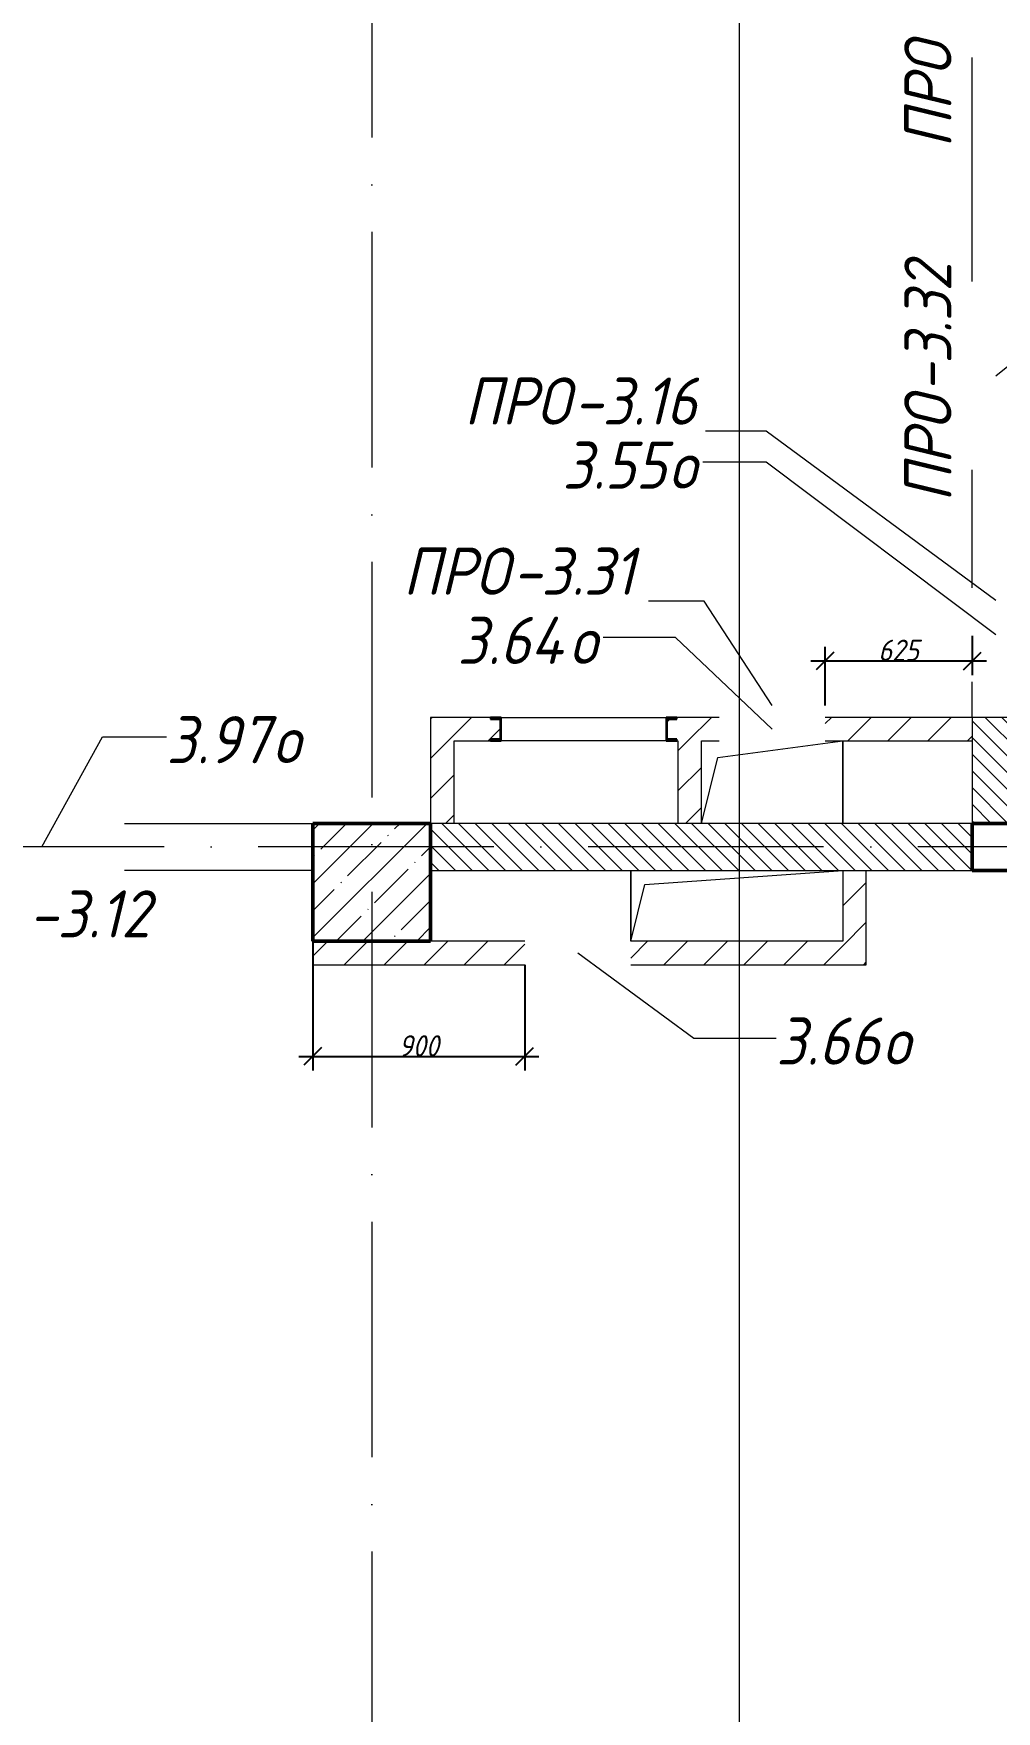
# Model space of a CAD drawing. Header units: millimetres. Extents: x -537608 to 253996, y -217170 to 186033.
# Drawn here: x -159171 to -155082, y 153952 to 161073 of the extents above; entities that cross this region are included whole.
import ezdxf

# ---------------------------------------------------------------- set-up
doc = ezdxf.new("R2010")
doc.units = ezdxf.units.MM
doc.linetypes.add('50_200_ШТРИХ_1Т_ш5_п1_п1_', pattern=[1400, 1000, -200, 0, -200])
for name, color, linetype, lineweight in [('A-____-____-DIMS', 7, 'Continuous', 9), ('A-FLOR-____-OTLN', 7, 'Continuous', 9), ('A-GENM-____-IDEN', 7, 'Continuous', 9), ('A-GENM-____-MCUT', 7, 'Continuous', 25), ('A-GENM-____-OTLN', 7, 'Continuous', 9), ('A-GENM-____-OTLN-1', 7, 'Continuous', 25), ('A-GLAZ-____-IDEN', 7, 'Continuous', 9), ('A-WALL-____-MCUT', 7, 'Continuous', 13), ('A-WALL-____-PATT-1', 7, 'Continuous', 9), ('A-WALL-FNSH-MCUT-1', 7, 'Continuous', 9), ('I-WALL-____-OTLN', 7, 'Continuous', 9), ('S-COLS-____-MCUT', 7, 'Continuous', 50), ('S-COLS-____-OTLN', 7, 'Continuous', 9), ('S-GRID-____-OTLN-1', 7, '50_200_ШТРИХ_1Т_ш5_п1_п1_', 9)]:
    doc.layers.add(name, color=color, linetype=linetype, lineweight=lineweight)
doc.layers.add('G-____-____-SYMB-1', color=9, linetype='Continuous', lineweight=9, true_color=0x808080)
doc.styles.add('ISOCPEUR_I_11', font='isocpeui.ttf', dxfattribs={"width": 0.9, "height": 200})
doc.styles.add('ISOCPEUR_I_7', font='isocpeui.ttf', dxfattribs={"width": 0.9, "height": 90})
doc.dimstyles.new('ISO-1_8_0_9К_СРЕДНИЙ_Кладочные_1', dxfattribs={"dimscale": 304.8, "dimtxt": 89.638306, "dimasz": 0.246063, "dimexe": 0.19685, "dimexo": 0, "dimgap": 0, "dimtad": 1, "dimdec": 3, "dimrnd": 0.001, "dimdsep": 46, "dimtxsty": 'ISOCPEUR_I_7', "dimblk1": 'OBLIQUE', "dimblk2": 'OBLIQUE', "dimsah": 1, "dimcen": 0.09, "dimdle": 0.19685, "dimazin": 0, "dimtfac": 1, "dimtdec": 4, "dimtix": 1, "dimtmove": 0, "dimatfit": 3, "dimfxl": 1, "dimtvp": 1, "dimtolj": 1, "dimtzin": 0, "dimarcsym": 2})
pattern_1 = [(135, (-178684.97, 94540.114), (-35.35534, -35.35534), [])]
pattern_2 = [(45, (-178684.97, 94540.11), (-84.85281, 84.85281), [])]

# ---------------------------------------------------------------- blocks, each defined once
blk = doc.blocks.new('BSC_Колонна _Прямоугольная - 500х500-V51-АР1_План отверстий 3 этажа в осях 1-64_Ю-ЯЯ')
at = {"layer": 'S-COLS-____-OTLN'}
h = blk.add_hatch(dxfattribs=at)
h.set_pattern_fill('FP_59', color=256, style=0, pattern_type=2)
h.set_pattern_definition([(45, (-20950, -62931.04), (-114.04925, 114.04925), []), (45, (-20835.95, -62931.04), (-114.04925, 114.04925), [201.613, -40.323, 3.353, -36.97])])
h.paths.add_polyline_path([(-250, -250), (250, -250), (250, 250), (-250, 250)], flags=0)
at = {"layer": 'S-COLS-____-MCUT'}
for p, q in [((250, 250), (-250, 250)), ((-250, 250), (-250, -250)), ((250, -250), (250, 250)), ((-250, -250), (250, -250))]:
    blk.add_line(p, q, dxfattribs=at)
blk = doc.blocks.new('AR_Отверстие прямоугольное _в плите_ - AR_Отверстие прямоугольное _в плите_-30552527-АР1_План отверстий 3 этажа в осях 1-64_Ю-ЯЯ')
at = {"layer": 'A-GENM-____-OTLN'}
for p, q in [((-230, 105), (300, 175)), ((300, -175), (300, 175)), ((-300, -175), (-230, 105))]:
    blk.add_line(p, q, dxfattribs=at)
blk = doc.blocks.new('AR_Отверстие прямоугольное _в плите_ - AR_Отверстие прямоугольное _в плите_-30552666-АР1_План отверстий 3 этажа в осях 1-64_Ю-ЯЯ')
at = {"layer": 'A-GENM-____-OTLN'}
for p, q in [((-450, 150), (-450, -150)), ((-390, 90), (450, 150)), ((-450, -150), (-390, 90))]:
    blk.add_line(p, q, dxfattribs=at)
blk = doc.blocks.new('154_Стойка_СКБ_Швеллер - СМ-2180_100-28318692-АР1_План отверстий 3 этажа в осях 1-64_Ю-ЯЯ')
at = {"layer": 'A-GENM-____-MCUT'}
for p, q in [((171, 50), (125, 50)), ((125, 50), (125, -50)), ((129.5, 42.4), (171, 42.4)), ((129.5, -42.4), (129.5, 42.4)), ((171, 42.4), (171, 50)), ((125, -50), (171, -50)), ((171, -42.4), (129.5, -42.4)), ((171, -50), (171, -42.4))]:
    blk.add_line(p, q, dxfattribs=at)
blk = doc.blocks.new('BSC_Колонна _Прямоугольная1 - 200х200 _металл_-35216022-АР1_План отверстий 3 этажа в осях 1-64_Ю-ЯЯ')
at = {"layer": 'S-COLS-____-MCUT'}
for p, q in [((100, 100), (-100, 100)), ((-100, 100), (-100, -100)), ((100, -100), (100, 100)), ((-100, -100), (100, -100))]:
    blk.add_line(p, q, dxfattribs=at)
blk = doc.blocks.new('_Oblique')
at = {"color": 0, "linetype": 'ByBlock', "lineweight": -2}
blk.add_line((-0.5, -0.5), (0.5, 0.5), dxfattribs=at)
blk = doc.blocks.new('*D1070')
at = {"layer": 'A-____-____-DIMS', "color": 0, "lineweight": -2, "transparency": 16777216}
for p, q in [((-157985, 157221.2), (-157985, 156671.9)), ((-157085, 157121.2), (-157085, 156671.9)), ((-158045, 156731.9), (-157025, 156731.9))]:
    blk.add_line(p, q, dxfattribs=at)
at = {"layer": 'Defpoints', "color": 0, "transparency": 16777216}
for p in [(-157985, 157221.2), (-157085, 157121.2), (-157085, 156731.9)]:
    blk.add_point(p, dxfattribs=at)
at = {"layer": 'A-____-____-DIMS', "color": 0, "lineweight": -2, "transparency": 16777216, "xscale": 75, "yscale": 75, "zscale": 75, "rotation": 180}
blk.add_blockref('_Oblique', (-157985, 156731.9), dxfattribs=at)
at = {"layer": 'A-____-____-DIMS', "color": 0, "lineweight": -2, "transparency": 16777216, "xscale": 75, "yscale": 75, "zscale": 75}
blk.add_blockref('_Oblique', (-157085, 156731.9), dxfattribs=at)
at = {"layer": 'A-____-____-DIMS', "color": 0, "transparency": 16777216, "insert": (-157535, 156776.9), "char_height": 90, "width": 409.578, "attachment_point": 5, "style": 'ISOCPEUR_I_7'}
blk.add_mtext('\\A1;900', dxfattribs=at)
blk = doc.blocks.new('*D1071')
at = {"layer": 'A-____-____-DIMS', "color": 0, "lineweight": -2, "transparency": 16777216}
for p, q in [((-155185, 158516.9), (-155185, 158350.8)), ((-155810, 158221.2), (-155810, 158470.8)), ((-155870, 158410.8), (-155125, 158410.8))]:
    blk.add_line(p, q, dxfattribs=at)
at = {"layer": 'Defpoints', "color": 0, "transparency": 16777216}
for p in [(-155185, 158516.9), (-155185, 158410.8), (-155810, 158221.2)]:
    blk.add_point(p, dxfattribs=at)
at = {"layer": 'A-____-____-DIMS', "color": 0, "lineweight": -2, "transparency": 16777216, "xscale": 75, "yscale": 75, "zscale": 75, "rotation": 180}
blk.add_blockref('_Oblique', (-155810, 158410.8), dxfattribs=at)
at = {"layer": 'A-____-____-DIMS', "color": 0, "lineweight": -2, "transparency": 16777216, "xscale": 75, "yscale": 75, "zscale": 75}
blk.add_blockref('_Oblique', (-155185, 158410.8), dxfattribs=at)
at = {"layer": 'A-____-____-DIMS', "color": 0, "transparency": 16777216, "insert": (-155497.5, 158455.8), "char_height": 90, "width": 409.578, "attachment_point": 5, "style": 'ISOCPEUR_I_7'}
blk.add_mtext('\\A1;625', dxfattribs=at)

msp = doc.modelspace()

# ---------------------------------------------------------------- hatches: boundary and pattern name
at = {"layer": 'A-WALL-____-PATT-1'}
h = msp.add_hatch(dxfattribs=at)
h.set_pattern_fill('FP_7', color=256, style=0, pattern_type=2)
h.set_pattern_definition(pattern_2)
h.paths.add_polyline_path([(-157484.9702, 158071.1558), (-157230.9702, 158071.1558), (-157230.9702, 158078.7558), (-157189.4702, 158078.7558), (-157189.4702, 158163.5558), (-157230.9702, 158163.5558), (-157230.9702, 158171.1558), (-157484.9702, 158171.1558)], flags=0)
h.paths.add_polyline_path([(-155184.9702, 158071.1558), (-155184.9702, 158171.1558), (-155809.9702, 158171.1558), (-155809.9702, 158071.1558), (-155721.9604, 158071.1558)], flags=0)
h.paths.add_polyline_path([(-156438.9702, 158071.1558), (-156259.9702, 158071.1558), (-156259.9702, 158171.1558), (-156438.9702, 158171.1558), (-156438.9702, 158163.5558), (-156480.4702, 158163.5558), (-156480.4702, 158078.7558), (-156438.9702, 158078.7558)], flags=0)
h = msp.add_hatch(dxfattribs=at)
h.set_pattern_fill('FP_9', color=256, style=0, pattern_type=2)
h.set_pattern_definition(pattern_1)
h.paths.add_polyline_path([(-154984.9702, 157721.1558), (-154984.9702, 158171.1558), (-155184.9702, 158171.1558), (-155184.9702, 157721.1558)], flags=0)
h = msp.add_hatch(dxfattribs=at)
h.set_pattern_fill('FP_7', color=256, style=0, pattern_type=2)
h.set_pattern_definition(pattern_2)
h.paths.add_polyline_path([(-157384.9702, 157721.1558), (-157384.9702, 158071.1558), (-157484.9702, 158071.1558), (-157484.9702, 157721.1558)], flags=0)
h = msp.add_hatch(dxfattribs=at)
h.set_pattern_fill('FP_7', color=256, style=0, pattern_type=2)
h.set_pattern_definition(pattern_2)
h.paths.add_polyline_path([(-156334.9702, 157721.1558), (-156334.9702, 158071.1558), (-156434.9702, 158071.1558), (-156434.9702, 157721.1558)], flags=0)
h = msp.add_hatch(dxfattribs=at)
h.set_pattern_fill('FP_9', color=256, style=0, pattern_type=2)
h.set_pattern_definition(pattern_1)
h.paths.add_polyline_path([(-152078.9702, 157521.1558), (-151984.9702, 157521.1558), (-151984.9702, 157721.1558), (-152078.9702, 157721.1558), (-152078.9702, 157652.1558), (-152084.9702, 157652.1558), (-152084.9702, 157590.1558), (-152078.9702, 157590.1558)], flags=0)
h.paths.add_polyline_path([(-155184.9702, 157521.1558), (-155184.9702, 157721.1558), (-157484.9702, 157721.1558), (-157484.9702, 157521.1558), (-155634.9702, 157521.1558)], flags=0)
h.paths.add_polyline_path([(-154984.9702, 157521.1558), (-153740.9702, 157521.1558), (-153740.9702, 157590.1558), (-153734.9702, 157590.1558), (-153734.9702, 157652.1558), (-153740.9702, 157652.1558), (-153740.9702, 157721.1558), (-154984.9702, 157721.1558), (-154984.9702, 157652.1903)], flags=0)
h.paths.add_polyline_path([(-152790.9702, 157521.1558), (-152790.9702, 157590.1558), (-152784.9702, 157590.1558), (-152784.9702, 157652.1558), (-152790.9702, 157652.1558), (-152790.9702, 157721.1558), (-153028.9702, 157721.1558), (-153028.9702, 157652.1558), (-153034.9702, 157652.1558), (-153034.9702, 157590.1558), (-153028.9702, 157590.1558), (-153028.9702, 157521.1558), (-152834.9702, 157521.1558)], flags=0)
h = msp.add_hatch(dxfattribs=at)
h.set_pattern_fill('FP_7', color=256, style=0, pattern_type=2)
h.set_pattern_definition(pattern_2)
h.paths.add_polyline_path([(-155721.9604, 157121.1558), (-155634.9702, 157121.1558), (-155634.9702, 157521.1558), (-155734.9702, 157521.1558), (-155734.9702, 157121.1558)], flags=0)
h = msp.add_hatch(dxfattribs=at)
h.set_pattern_fill('FP_7', color=256, style=0, pattern_type=2)
h.set_pattern_definition(pattern_2)
h.paths.add_polyline_path([(-155734.9702, 157121.1558), (-155734.9702, 157221.1558), (-156634.9702, 157221.1558), (-156634.9702, 157121.1558), (-156605.6925, 157121.1558)], flags=0)
h.paths.add_polyline_path([(-157084.9702, 157121.1558), (-157084.9702, 157221.1558), (-157984.9702, 157221.1558), (-157984.9702, 157121.1558), (-157484.9702, 157121.1558)], flags=0)

# ---------------------------------------------------------------- linework, layer by layer
at = {"layer": 'A-FLOR-____-OTLN'}
for p, q in [((-155734.9702, 158071.1558), (-155734.9702, 157721.1558)), ((-156634.9702, 157221.1558), (-156634.9702, 157521.1558))]:
    msp.add_line(p, q, dxfattribs=at)
at = {"layer": 'A-GENM-____-IDEN'}
for p, q in [((-156059.4297, 159386.1885), (-156317.9319, 159386.1885)), ((-155084.9702, 158666.4555), (-156059.4297, 159386.1885)), ((-156323.2276, 158664.2012), (-156559.9702, 158664.2012)), ((-156034.9702, 158221.1558), (-156323.2276, 158664.2012))]:
    msp.add_line(p, q, dxfattribs=at)
at = {"layer": 'A-GLAZ-____-IDEN'}
for p, q in [((-155084.9702, 159621.1558), (-154610.0475, 160002.5588)), ((-156059.4297, 159253.8315), (-156329.6278, 159253.8315)), ((-155084.9702, 158521.1558), (-156059.4297, 159253.8315)), ((-156444.5767, 158509.9745), (-156751.9693, 158509.9745)), ((-156034.9702, 158121.1558), (-156444.5767, 158509.9745)), ((-159134.9702, 157621.1558), (-158877.4353, 158088.7234)), ((-158877.4353, 158088.7234), (-158606.4336, 158088.7234)), ((-156859.9702, 157171.1558), (-156367.2633, 156809.8057)), ((-156367.2633, 156809.8057), (-156017.349, 156809.8057))]:
    msp.add_line(p, q, dxfattribs=at)
at = {"layer": 'A-WALL-____-MCUT'}
for p, q in [((-154984.9702, 158171.1558), (-155184.9702, 158171.1558)), ((-155184.9702, 158171.1558), (-155184.9702, 157721.1558)), ((-155184.9702, 157721.1558), (-157484.9702, 157721.1558)), ((-157484.9702, 157521.1558), (-155184.9702, 157521.1558))]:
    msp.add_line(p, q, dxfattribs=at)
at = {"layer": 'A-WALL-FNSH-MCUT-1'}
for p, q in [((-157230.9702, 158171.1558), (-157484.9702, 158171.1558)), ((-157484.9702, 158171.1558), (-157484.9702, 157721.1558)), ((-156259.9702, 158171.1558), (-156438.9702, 158171.1558)), ((-155184.9702, 158171.1558), (-155809.9702, 158171.1558)), ((-155184.9702, 158171.1558), (-155184.9702, 158171.1558)), ((-157384.9702, 158071.1558), (-157230.9702, 158071.1558)), ((-157384.9702, 157721.1558), (-157384.9702, 158071.1558)), ((-156438.9702, 158071.1558), (-156434.9702, 158071.1558)), ((-156434.9702, 158071.1558), (-156434.9702, 157721.1558)), ((-156334.9702, 157721.1558), (-156334.9702, 158071.1558)), ((-156334.9702, 158071.1558), (-156259.9702, 158071.1558)), ((-155809.9702, 158071.1558), (-155184.9702, 158071.1558)), ((-155734.9702, 157521.1558), (-155734.9702, 157221.1558)), ((-155634.9702, 157121.1558), (-155634.9702, 157521.1558)), ((-157984.9702, 157221.1558), (-157984.9702, 157121.1558)), ((-157084.9702, 157221.1558), (-157484.9702, 157221.1558)), ((-155734.9702, 157221.1558), (-156634.9702, 157221.1558)), ((-157984.9702, 157121.1558), (-157084.9702, 157121.1558)), ((-156634.9702, 157121.1558), (-155634.9702, 157121.1558))]:
    msp.add_line(p, q, dxfattribs=at)
at = {"layer": 'G-____-____-SYMB-1'}
msp.add_line((-156174.9702, 181078.2982), (-156174.9702, 149461.6391), dxfattribs=at)
at = {"layer": 'I-WALL-____-OTLN'}
for p, q in [((-155184.9702, 160021.1558), (-155184.9702, 160971.1558)), ((-155184.9702, 158721.1558), (-155184.9702, 159221.1558)), ((-155184.9702, 158171.1558), (-155184.9702, 158321.1558)), ((-157184.9702, 158171.1558), (-156484.9702, 158171.1558)), ((-156484.9702, 158071.1558), (-157184.9702, 158071.1558)), ((-158784.9702, 157721.1558), (-157984.9702, 157721.1558)), ((-157984.9702, 157521.1558), (-158784.9702, 157521.1558))]:
    msp.add_line(p, q, dxfattribs=at)
at = {"layer": 'S-GRID-____-OTLN-1'}
for p, q in [((-157734.9702, 185432.9652), (-157734.9702, 147431.7016)), ((-74610.5636, 157621.1558), (-183353.7404, 157621.1558))]:
    msp.add_line(p, q, dxfattribs=at)

# ---------------------------------------------------------------- block references
at = {"layer": 'A-GENM-____-OTLN'}
for name, p in [('AR_Отверстие прямоугольное _в плите_ - AR_Отверстие прямоугольное _в плите_-30552527-АР1_План отверстий 3 этажа в осях 1-64_Ю-ЯЯ', (-156034.9702, 157896.1558)), ('AR_Отверстие прямоугольное _в плите_ - AR_Отверстие прямоугольное _в плите_-30552666-АР1_План отверстий 3 этажа в осях 1-64_Ю-ЯЯ', (-156184.9702, 157371.1558))]:
    msp.add_blockref(name, p, dxfattribs=at)
at = {"layer": 'A-GENM-____-OTLN-1', "rotation": 180}
msp.add_blockref('154_Стойка_СКБ_Швеллер - СМ-2180_100-28318692-АР1_План отверстий 3 этажа в осях 1-64_Ю-ЯЯ', (-157059.9702, 158121.1558), dxfattribs=at)
at = {"layer": 'A-GENM-____-OTLN-1'}
msp.add_blockref('154_Стойка_СКБ_Швеллер - СМ-2180_100-28318692-АР1_План отверстий 3 этажа в осях 1-64_Ю-ЯЯ', (-156609.9702, 158121.1558), dxfattribs=at)
at = {"layer": 'S-COLS-____-OTLN'}
msp.add_blockref('BSC_Колонна _Прямоугольная - 500х500-V51-АР1_План отверстий 3 этажа в осях 1-64_Ю-ЯЯ', (-157734.9702, 157471.1558), dxfattribs=at)
at = {"layer": 'S-COLS-____-OTLN', "rotation": 270.0000000000001}
msp.add_blockref('BSC_Колонна _Прямоугольная1 - 200х200 _металл_-35216022-АР1_План отверстий 3 этажа в осях 1-64_Ю-ЯЯ', (-155084.9702, 157621.1558), dxfattribs=at)

# ---------------------------------------------------------------- texts
at = {"layer": 'A-GENM-____-IDEN', "char_height": 200, "attachment_point": 1, "rotation": 90, "style": 'ISOCPEUR_I_11'}
for s, insert, width in [('ПРО', (-155473.1967, 160588.0121), 562.784625), ('-3.32', (-155473.1967, 159549.3929), 707.088375), ('ПРО', (-155473.1967, 159085.0491), 562.784625)]:
    msp.add_mtext(s, dxfattribs=dict(at, insert=insert, width=width))
at = {"layer": 'A-GENM-____-IDEN', "char_height": 200, "attachment_point": 1, "style": 'ISOCPEUR_I_11'}
for s, insert, width in [('ПРО', (-157341.7845, 159613.3047), 562.784625), ('-3.16', (-156877.4408, 159613.3047), 663.79725), ('ПРО', (-157601.6807, 158891.3174), 562.784625), ('-3.31', (-157137.337, 158891.3174), 663.79725), ('-3.12', (-159191.4817, 157436.9881), 663.79725)]:
    msp.add_mtext(s, dxfattribs=dict(at, insert=insert, width=width))
at = {"layer": 'A-GLAZ-____-IDEN', "char_height": 200, "attachment_point": 1, "style": 'ISOCPEUR_I_11'}
for s, insert, width in [('3.55', (-156925.0824, 159341.4461), 548.35425), ('\\fISOCPEUR|b0|i1|c204|p34|;\\W.9;о', (-156472.6449, 159341.4461), 158.734125), ('3.64', (-157370.8198, 158597.5891), 577.215), ('\\fISOCPEUR|b0|i1|c204|p34|;\\W.9;о', (-156894.5698, 158597.5891), 158.734125), ('3.97', (-158606.4336, 158176.338), 548.35425), ('\\fISOCPEUR|b0|i1|c204|p34|;\\W.9;о', (-158153.9961, 158176.338), 158.734125), ('3.66', (-156017.349, 156897.4203), 548.35425), ('\\fISOCPEUR|b0|i1|c204|p34|;\\W.9;о', (-155564.9115, 156897.4203), 158.734125)]:
    msp.add_mtext(s, dxfattribs=dict(at, insert=insert, width=width))

# ---------------------------------------------------------------- dimensions: what is measured, and where the dimension line sits
at = {"layer": 'A-____-____-DIMS'}
for base, p1, p2, override, picture, middle in [((-155184.9702, 158410.8258), (-155809.9702, 158221.1558), (-155184.9702, 158516.8918), {"dimpost": '<>', "dimfxl": 691.436748}, '*D1071', (-155497.4702, 158455.8258)), ((-157084.9702, 156731.9086), (-157984.9702, 157221.1558), (-157084.9702, 157121.1558), {"dimpost": '<>', "dimfxl": 905.538514}, '*D1070', (-157534.9702, 156776.9086))]:
    dim = msp.add_linear_dim(base=base, p1=p1, p2=p2, dimstyle='ISO-1_8_0_9К_СРЕДНИЙ_Кладочные_1', override=override, dxfattribs=at)
    dim.commit()
    dim.dimension.update_dxf_attribs({"geometry": picture, "text_midpoint": middle})

doc.saveas('drawing.dxf')
